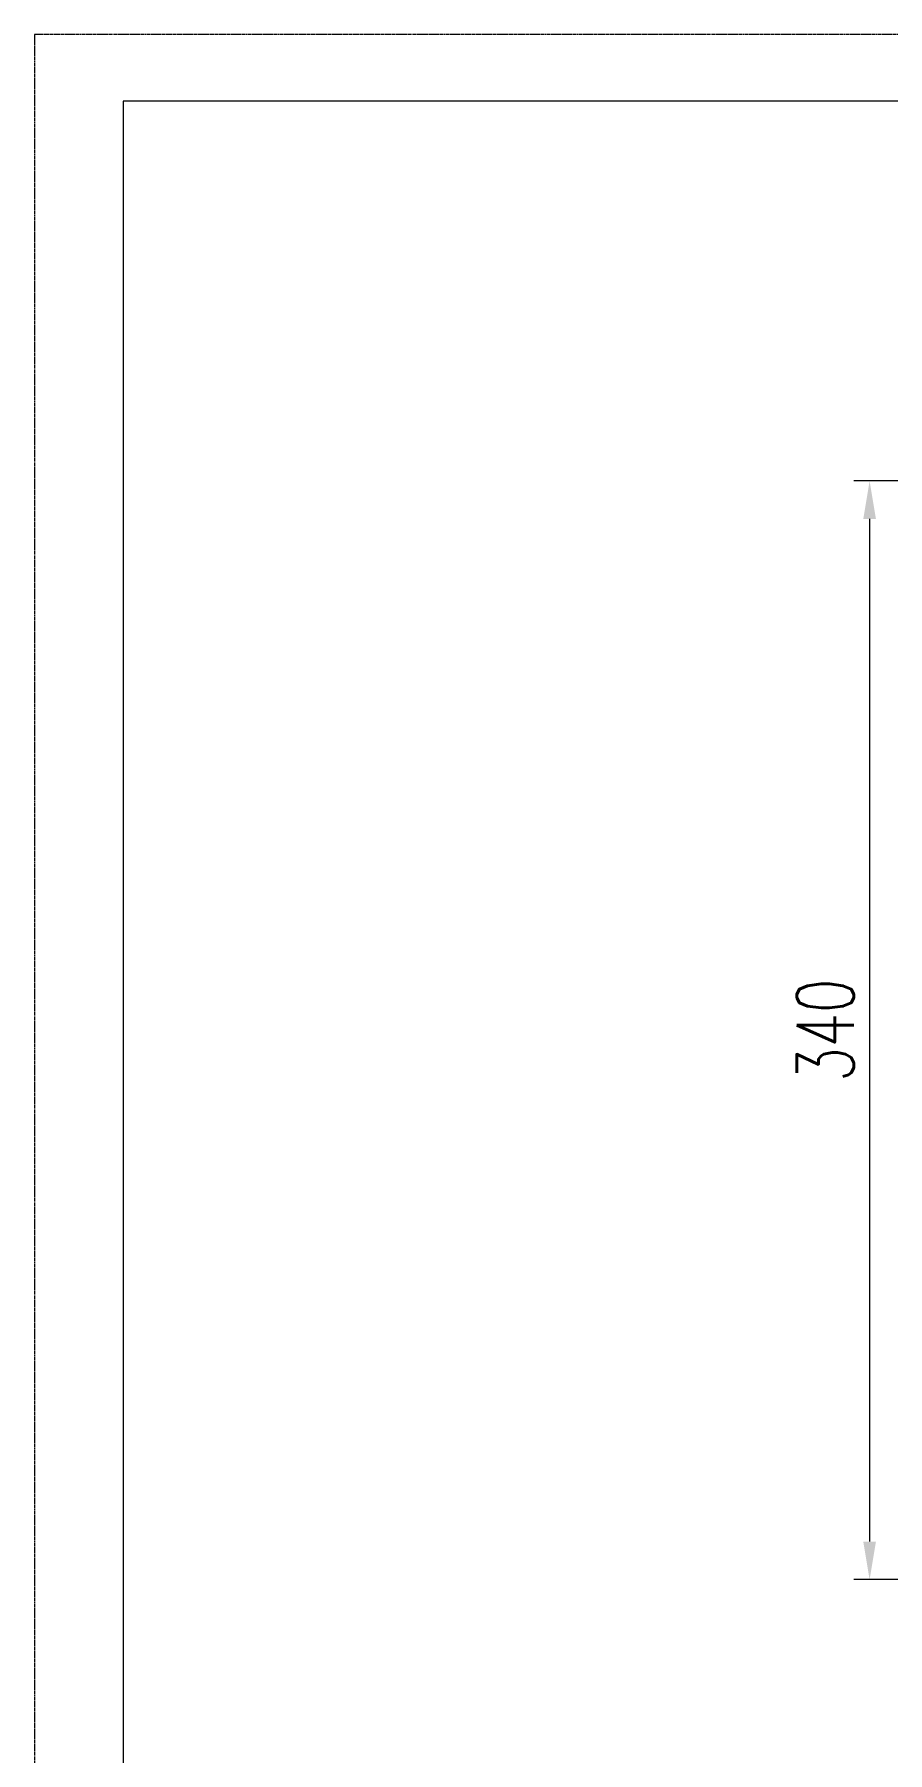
# Model space of a CAD drawing. Header units: millimetres. Extents: x 231 to 1413, y 306 to 1136.
# Drawn here: x 231 to 495, y 604 to 1136 of the extents above; entities that cross this region are included whole.
import ezdxf

# ---------------------------------------------------------------- set-up
doc = ezdxf.new("R2010")
doc.units = ezdxf.units.MM
doc.linetypes.add('PHANTOM2', pattern=[1.25, 0.625, -0.125, 0.125, -0.125, 0.125, -0.125])
doc.layers.add('尺寸標注', color=1, linetype='Continuous', lineweight=30)
doc.layers.add('裝訂區域', color=6, linetype='PHANTOM2', lineweight=13, plot=False)
doc.styles.add('DIM', font='txt.shx', dxfattribs={"width": 0.7, "bigfont": 'chineset.shx'})
doc.dimstyles.new('9.8', dxfattribs={"dimscale": 9.8, "dimtxt": 2.5, "dimasz": 1.8, "dimexe": 1.6, "dimexo": 0.625, "dimtad": 1, "dimdec": 0, "dimdsep": 46, "dimlunit": 6, "dimtxsty": 'DIM', "dimcen": 0, "dimclrd": 1, "dimclre": 1, "dimclrt": 3, "dimadec": 1, "dimazin": 1, "dimtfac": 1, "dimtdec": 0, "dimtofl": 0, "dimtmove": 0, "dimatfit": 3, "dimfxl": 1, "dimtolj": 1, "dimlwd": 13, "dimlwe": 13, "dimarcsym": 0})

# ---------------------------------------------------------------- blocks, each defined once
blk = doc.blocks.new('*D20')
at = {"layer": 'Defpoints', "color": 0}
for p in [(801.5, 997.54), (489.54, 657.91), (801.5, 657.91)]:
    blk.add_point(p, dxfattribs=at)
at = {"layer": '尺寸標注', "color": 1, "lineweight": 13}
for p, q in [((798.56, 997.54), (484.64, 997.54)), ((489.54, 985.78), (489.54, 669.67)), ((798.56, 657.91), (484.64, 657.91))]:
    blk.add_line(p, q, dxfattribs=at)
at = {"layer": '尺寸標注', "color": 1}
for points in [[(491.5, 985.78), (487.58, 985.78), (489.54, 997.54)], [(487.58, 669.67), (491.5, 669.67), (489.54, 657.91)]]:
    blk.add_solid(points, dxfattribs=at)
at = {"layer": '尺寸標注', "color": 3, "lineweight": 0, "insert": (475.82, 827.73), "char_height": 17.64, "attachment_point": 5, "rotation": 90, "style": 'DIM'}
blk.add_mtext('\\A1;340', dxfattribs=at)

msp = doc.modelspace()

# ---------------------------------------------------------------- linework, layer by layer
at = {"lineweight": 0}
msp.add_lwpolyline([(258.64, 327.15), (1385.16, 327.15), (1385.16, 1114.9), (258.64, 1114.9)], close=True, dxfattribs=at)
at = {"layer": '裝訂區域', "lineweight": 0}
msp.add_lwpolyline([(231.14, 306.42), (1412.66, 306.42), (1412.66, 1135.56), (231.14, 1135.56)], close=True, dxfattribs=at)

# ---------------------------------------------------------------- dimensions: what is measured, and where the dimension line sits
at = {"layer": '尺寸標注', "lineweight": 0}
dim = msp.add_linear_dim(base=(489.54, 657.91), p1=(801.5, 997.54), p2=(801.5, 657.91), angle=90, dimstyle='9.8', override={"dimtxt": 1.8, "dimasz": 1.2, "dimexe": 0.5, "dimexo": 0.3, "dimgap": 0.5}, dxfattribs=at)
dim.commit()
dim.dimension.update_dxf_attribs({"geometry": '*D20', "text_midpoint": (489.54, 827.73), "dimtype": 160})

doc.saveas('drawing.dxf')
